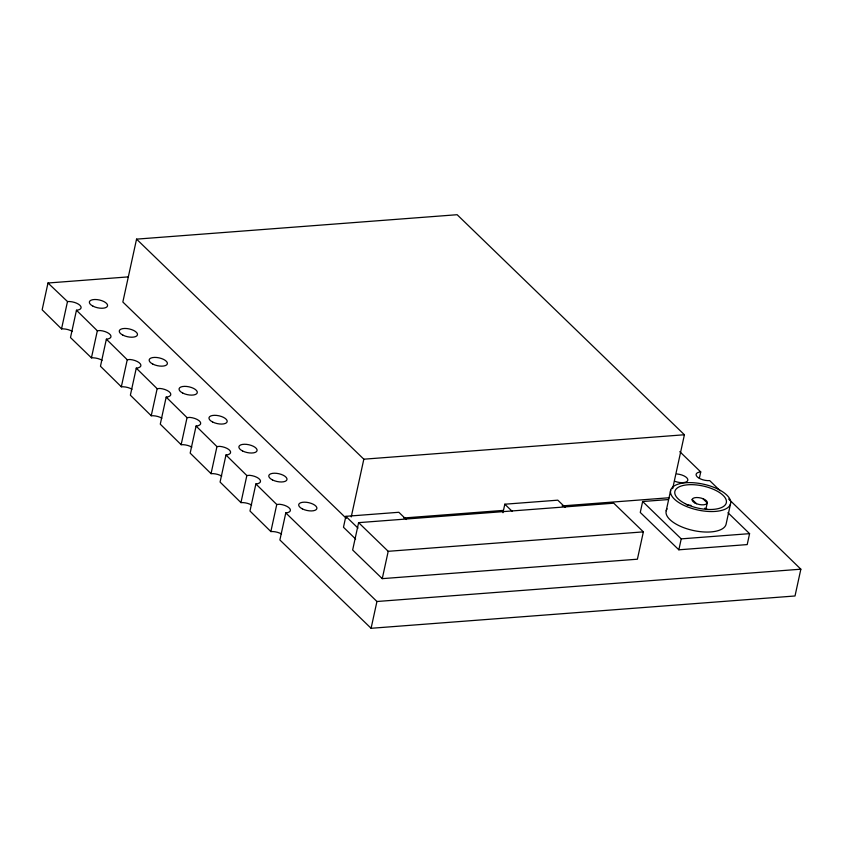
<?xml version="1.0" encoding="UTF-8"?>
<svg xmlns="http://www.w3.org/2000/svg" width="843" height="843" viewBox="0 0 843 843"><rect width="100%" height="100%" fill="white"/><g stroke="black" fill="none" stroke-linecap="round" stroke-linejoin="round"><path stroke-width="1.26" d="M128.052 276.904L47.988 283.006L42.15 309.803L61.528 328.896A9.305 4.004 12.3 0 1 72.182 331.32M61.528 328.896L67.493 301.552L47.988 283.006M67.493 301.552A9.305 4.004 12.3 0 1 79.927 305.292A9.305 4.004 12.3 0 1 76.46 310.245L70.496 337.579L91.434 357.843A9.305 4.004 12.3 0 1 102.087 360.267M91.434 357.843L97.335 330.783L76.46 310.245M97.335 330.783L100.064 330.53A9.305 4.004 12.3 0 1 110.433 334.934A9.305 4.004 12.3 0 1 106.366 339.192L100.465 366.262L121.339 386.8A9.305 4.004 12.3 0 1 131.993 389.224M672.661 488.655L684.411 434.756L457.138 214.712L136.555 239.138L122.846 302.015L346.347 518.413M121.339 386.8L127.24 359.74L106.366 339.192M127.24 359.74L129.97 359.487A9.305 4.004 12.3 0 1 140.338 363.881A9.305 4.004 12.3 0 1 136.271 368.149L130.37 395.209L151.234 415.757A9.305 4.004 12.3 0 1 161.898 418.181M151.234 415.757L157.146 388.686L136.271 368.149M157.146 388.686L159.875 388.444A9.305 4.004 12.3 0 1 170.233 392.838A9.305 4.004 12.3 0 1 166.176 397.106L160.275 424.166L181.14 444.704A9.305 4.004 12.3 0 1 191.804 447.127M181.14 444.704L187.041 417.643L166.176 397.106M187.041 417.643L189.78 417.39A9.305 4.004 12.3 0 1 200.139 421.795A9.305 4.004 12.3 0 1 196.071 426.052L190.17 453.123L211.045 473.661A9.305 4.004 12.3 0 1 221.709 476.084M211.045 473.661L216.946 446.6L196.071 426.052M216.946 446.6L219.686 446.347A9.305 4.004 12.3 0 1 230.044 450.742A9.305 4.004 12.3 0 1 225.977 455.009L220.076 482.07L240.95 502.618A9.305 4.004 12.3 0 1 251.614 505.041M240.95 502.618L246.851 475.547L225.977 455.009M246.851 475.547L249.591 475.304A9.305 4.004 12.3 0 1 259.95 479.699A9.305 4.004 12.3 0 1 255.882 483.966L249.981 511.027L270.856 531.564A9.305 4.004 12.3 0 1 281.509 533.988M270.856 531.564L276.757 504.504L255.882 483.966M276.757 504.504L279.486 504.251A9.305 4.004 12.3 0 1 289.855 508.656A9.305 4.004 12.3 0 1 285.788 512.913L279.887 539.984L371.089 628.288L795.012 595.98L800.85 569.194L728.637 499.003M406.326 519.52L398.844 512.281L345.851 516.327L343.47 527.254L355.62 539.025M351.236 516.938L363.828 459.193L136.555 239.138M358.612 522.649L352.648 549.984L382.258 578.646L637.403 559.204L643.367 531.87L613.757 503.197L358.612 522.649L388.212 551.311L643.367 531.87M371.089 628.288L376.937 601.502L285.788 512.913M382.258 578.646L388.212 551.311M502.965 512.713L504.82 504.209L557.813 500.173L565.295 507.412M668.446 499.551L642.651 501.511L640.269 512.449L678.847 549.805L747.204 544.589L749.585 533.651L727.952 512.702M666.202 510.774L670.67 490.278M678.847 549.805L681.228 538.867L642.651 501.511M699.374 478.139L700.733 471.922L679.795 451.658M705.897 509.109L707.256 502.902L702.862 498.645M730.512 503.882A30.696 13.214 12.3 0 1 682.651 504.736A30.696 13.214 12.3 0 1 688.615 482.618A30.696 13.214 12.3 0 1 730.512 503.882L726.044 524.388A30.696 13.214 12.3 0 1 690.343 529.783A30.696 13.214 12.3 0 1 667.108 508.866M363.828 459.193L684.411 434.756M403.765 517.981L503.208 510.405M562.091 505.916L669.395 497.739M681.228 538.867L749.585 533.651M376.937 601.502L800.85 569.194M692.145 499.467L696.539 503.714M504.82 504.209L512.302 511.448M345.851 516.327L358.001 528.087M720.196 490.795L709.701 480.615A9.305 4.004 12.3 0 1 697.266 476.875A9.305 4.004 12.3 0 1 700.733 471.922M676.908 473.966A9.305 4.004 12.3 0 1 687.793 480.352A9.305 4.004 12.3 0 1 674.927 481.332M687.087 505.157A26.354 11.349 12.3 0 1 690.997 505.347M704.727 508.203A26.354 11.349 12.3 0 1 706.866 508.961M93.036 306.199A9.305 4.004 12.3 0 0 107.535 305.935A9.305 4.004 12.3 0 0 94.837 299.497A9.305 4.004 12.3 0 0 93.036 306.199M122.941 335.156A9.305 4.004 12.3 0 0 137.441 334.892A9.305 4.004 12.3 0 0 124.743 328.454A9.305 4.004 12.3 0 0 122.941 335.156M152.836 364.102A9.305 4.004 12.3 0 0 167.346 363.849A9.305 4.004 12.3 0 0 154.648 357.4A9.305 4.004 12.3 0 0 152.836 364.102M182.741 393.059A9.305 4.004 12.3 0 0 197.251 392.806A9.305 4.004 12.3 0 0 184.554 386.357A9.305 4.004 12.3 0 0 182.741 393.059M212.647 422.016A9.305 4.004 12.3 0 0 227.146 421.753A9.305 4.004 12.3 0 0 214.459 415.314A9.305 4.004 12.3 0 0 212.647 422.016M242.552 450.963A9.305 4.004 12.3 0 0 257.052 450.71A9.305 4.004 12.3 0 0 244.354 444.261A9.305 4.004 12.3 0 0 242.552 450.963M272.458 479.92A9.305 4.004 12.3 0 0 286.957 479.667A9.305 4.004 12.3 0 0 274.26 473.218A9.305 4.004 12.3 0 0 272.458 479.92M302.363 508.877A9.305 4.004 12.3 0 0 316.863 508.614A9.305 4.004 12.3 0 0 304.165 502.175A9.305 4.004 12.3 0 0 302.363 508.877M685.19 503.65A26.354 11.349 12.3 0 0 726.276 502.923A26.354 11.349 12.3 0 0 690.301 484.662A26.354 11.349 12.3 0 0 685.19 503.65M695.169 503.113A7.745 3.34 12.3 0 0 707.256 502.902A7.745 3.34 12.3 0 0 696.676 497.528A7.745 3.34 12.3 0 0 695.169 503.113"/></g></svg>
